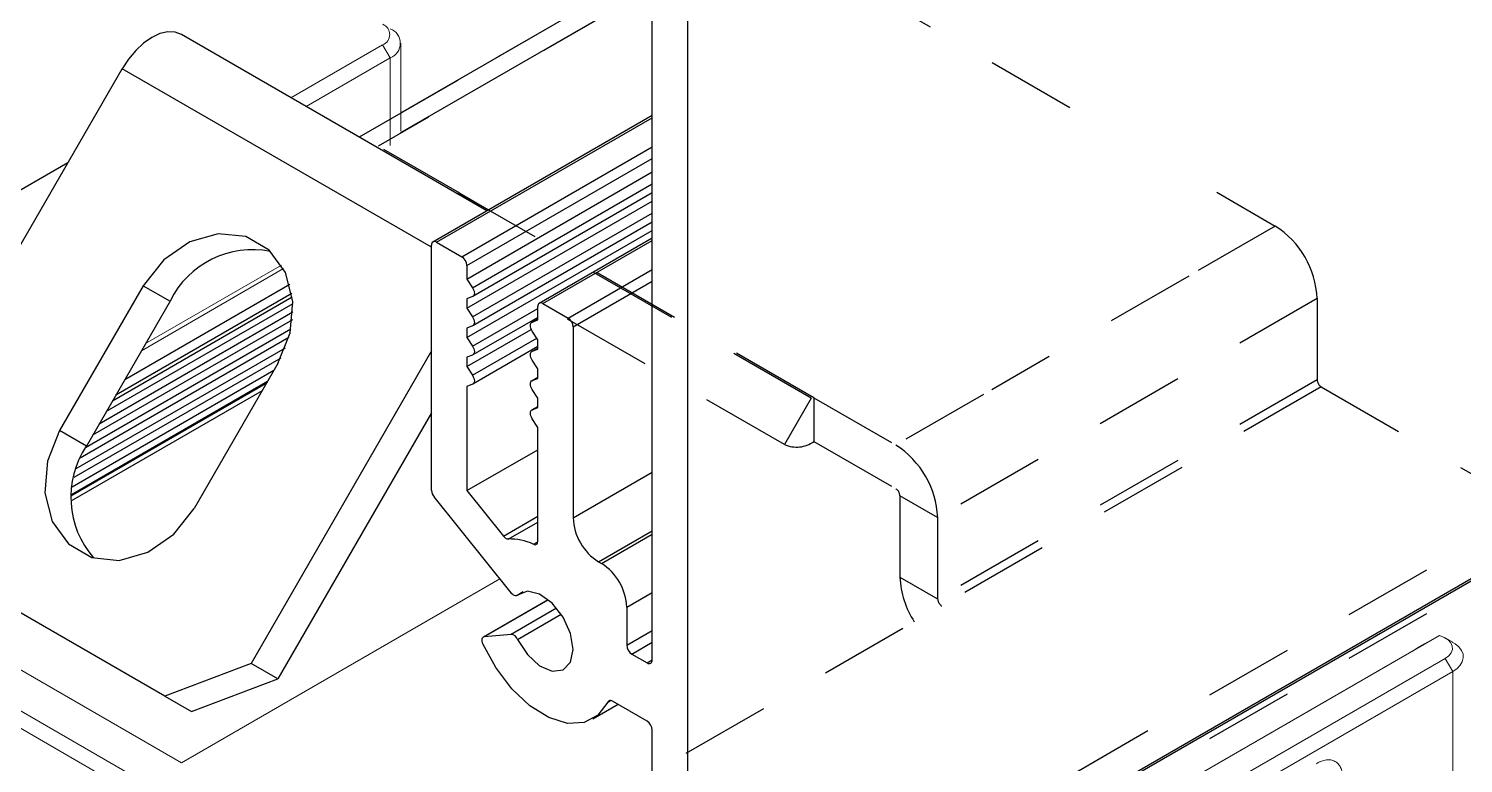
# Model space of a CAD drawing. Extents: x -1 to 10.4, y -10.7 to 0.
# Drawn here: x 6.447 to 8.452, y -9.692 to -8.666 of the extents above; entities that cross this region are included whole.
import ezdxf

# ---------------------------------------------------------------- set-up
doc = ezdxf.new("R2010")
doc.units = 0
doc.header["$LTSCALE"] = 0.5
doc.header["$MEASUREMENT"] = 0
doc.linetypes.add('HIDDEN', pattern=[0.375, 0.25, -0.125])
for name, color, linetype in [('Brackets', 181, 'CONTINUOUS'), ('Dimension', 10, 'CONTINUOUS'), ('Housing', 150, 'CONTINUOUS')]:
    doc.layers.add(name, color=color, linetype=linetype)
doc.layers.add('Jig', color=41, linetype='CONTINUOUS', lineweight=13)

msp = doc.modelspace()

# ---------------------------------------------------------------- linework, layer by layer
at = {"layer": 'Brackets', "linetype": 'Continuous', "transparency": 16777216}
for p, q in [((6.9672, -8.7833), (7.3186, -8.5803)), ((7.3186, -8.6083), (6.967, -8.8114)), ((7.0873, -8.9203), (6.6606, -8.6738)), ((7.0458, -8.896), (6.6606, -8.6738)), ((6.263, -9.267), (6.5779, -8.7216)), ((7.0102, -8.9712), (6.5779, -8.7216)), ((7.0498, -8.8956), (6.9437, -8.8344)), ((7.0875, -8.9201), (7.0458, -8.896)), ((7.0498, -8.8956), (7.0899, -8.9188)), ((6.6074, -9.0249), (6.4904, -9.2275)), ((6.6074, -9.0249), (6.6448, -9.0464)), ((6.6448, -9.0464), (6.5278, -9.2491)), ((7.0102, -9.1161), (6.758, -9.5529)), ((6.7955, -9.1335), (6.6785, -9.3362)), ((7.0102, -9.2024), (6.7954, -9.5744)), ((6.5278, -9.2491), (6.4904, -9.2275)), ((6.6373, -9.5986), (6.2838, -9.3944)), ((6.758, -9.5529), (6.6373, -9.5986)), ((6.7954, -9.5744), (6.758, -9.5529)), ((6.6747, -9.6202), (6.7954, -9.5744)), ((6.6373, -9.5986), (6.6747, -9.6202))]:
    msp.add_line(p, q, dxfattribs=at)
at = {"layer": 'Brackets', "linetype": 'Continuous', "lineweight": 25, "transparency": 16777216}
for p, q in [((7.3185, -8.5808), (7.0993, -8.7074)), ((7.2976, -8.6209), (7.1672, -8.6961)), ((7.0472, -8.7375), (6.9089, -8.8173)), ((7.0059, -8.7893), (6.9354, -8.83))]:
    msp.add_line(p, q, dxfattribs=at)
at = {"layer": 'Brackets', "linetype": 'HIDDEN', "lineweight": 25, "transparency": 16777216}
for p, q in [((7.599, -8.6007), (7.9832, -8.8225)), ((8.1076, -8.8944), (8.1894, -8.9415)), ((7.5447, -9.1817), (7.0893, -8.9188)), ((8.1894, -8.9415), (8.0815, -9.0039)), ((7.5407, -9.1821), (7.1556, -8.9597)), ((8.0684, -9.0114), (7.7931, -9.1703)), ((7.5034, -9.2468), (7.1177, -9.0242)), ((7.5034, -9.2468), (7.1183, -9.0244)), ((8.2479, -9.0428), (7.7175, -9.349)), ((8.2479, -9.0428), (8.2479, -9.1566)), ((8.2479, -9.1566), (7.7175, -9.4627)), ((8.2535, -9.1664), (7.3185, -9.7061)), ((7.5407, -9.1821), (7.5034, -9.2468)), ((7.5447, -9.1817), (7.6591, -9.2477)), ((7.5447, -9.1817), (7.5447, -9.2427)), ((7.7814, -9.1771), (7.6591, -9.2477)), ((8.2535, -9.1664), (8.4779, -9.2959)), ((7.5447, -9.2427), (7.6591, -9.3087)), ((7.7175, -9.349), (7.6647, -9.3185)), ((7.6647, -9.3185), (7.6647, -9.4322)), ((7.7175, -9.349), (7.7175, -9.4627)), ((7.6647, -9.4322), (7.7175, -9.4627)), ((7.6647, -9.4322), (7.7175, -9.4627))]:
    msp.add_line(p, q, dxfattribs=at)
at = {"layer": 'Brackets', "linetype": 'HIDDEN', "transparency": 16777216}
for p, q in [((6.502, -8.8531), (5.657, -9.3409)), ((7.3185, -10.0468), (8.4779, -9.3775)), ((7.3185, -10.1078), (8.4779, -9.4385))]:
    msp.add_line(p, q, dxfattribs=at)
at = {"layer": 'Brackets', "linetype": 'Continuous', "transparency": 16777216, "flags": 128}
for points in [[(6.6606, -8.6738), (6.6518, -8.6705), (6.6417, -8.6701), (6.6307, -8.6726), (6.6193, -8.6779), (6.6079, -8.6858), (6.5969, -8.696), (6.5868, -8.7081), (6.5779, -8.7216)], [(6.7955, -9.1335), (6.8126, -9.0909), (6.8163, -9.0468), (6.8061, -9.0066), (6.7833, -8.9752), (6.7506, -8.9563), (6.712, -8.9523), (6.6722, -8.9636), (6.6359, -8.9888), (6.6074, -9.0249)], [(6.4904, -9.2275), (6.4734, -9.2702), (6.4697, -9.3143), (6.4799, -9.3544), (6.5027, -9.3859), (6.5353, -9.4047), (6.5739, -9.4088), (6.6138, -9.3975), (6.6501, -9.3723), (6.6785, -9.3362)]]:
    msp.add_lwpolyline(points, dxfattribs=at)
at = {"layer": 'Brackets', "linetype": 'Continuous', "transparency": 16777216}
for centre, radius, start, end in [((7.0474, -8.8923), 0.00402, 245.7156, 305.6315), ((6.7603, -9.1035), 0.1289, 78.832, 153.7166), ((6.635, -9.3206), 0.1289, 146.2847, 221.1965)]:
    msp.add_arc(centre, radius, start, end, dxfattribs=at)
at = {"layer": 'Brackets', "linetype": 'HIDDEN', "lineweight": 25, "transparency": 16777216}
for centre, radius, start, end in [((8.1209, -9.0486), 0.1271, 2.6055, 57.3945), ((8.2602, -9.156), 0.0123, 182.6055, 237.3945), ((7.5205, -9.2089), 0.0416, 245.686, 305.6182), ((7.5906, -9.3548), 0.1271, 2.6055, 57.3945), ((7.6524, -9.3191), 0.0123, 2.6055, 57.3945), ((7.7885, -9.427), 0.1238, 182.4316, 213.1537), ((7.7298, -9.4622), 0.0123, 182.6055, 237.3945)]:
    msp.add_arc(centre, radius, start, end, dxfattribs=at)
at = {"layer": 'Dimension', "transparency": 16777216}
msp.add_open_spline([(9.0855, -9.8777), (9.2782, -8.2996), (7.8957, -7.5147), (6.5131, -6.7299), (6.7059, -5.1518)], degree=3, dxfattribs=at)
at = {"layer": 'Housing', "linetype": 'Continuous', "transparency": 16777216}
for p, q in [((7.368, -8.063), (7.368, -10.0667)), ((7.3186, -9.548), (7.3186, -8.5143)), ((7.0122, -8.9636), (7.3186, -8.7867)), ((7.0172, -8.9641), (7.3186, -8.7901)), ((7.0526, -8.9845), (7.3186, -8.8309)), ((7.0597, -8.9968), (7.3186, -8.8472)), ((7.0597, -9.0156), (7.3186, -8.866)), ((7.0675, -9.0277), (7.3186, -8.8827)), ((7.3186, -8.8953), (7.068, -9.04)), ((7.0597, -9.0564), (7.3186, -8.9068)), ((7.0675, -9.0686), (7.3186, -8.9235)), ((7.3186, -8.9361), (7.068, -9.0808)), ((7.0597, -9.0972), (7.3186, -8.9476)), ((7.1607, -9.0494), (7.3186, -8.9582)), ((7.1657, -9.0499), (7.3186, -8.9616)), ((7.0102, -9.3111), (7.0102, -8.9682)), ((7.0172, -8.9641), (7.0526, -8.9845)), ((7.0597, -8.9968), (7.0597, -9.0156)), ((7.0597, -9.0156), (7.0675, -9.0277)), ((7.2011, -9.0703), (7.3186, -9.0024)), ((7.2082, -9.0826), (7.3186, -9.0188)), ((6.5644, -9.1857), (6.8156, -9.0406)), ((6.5691, -9.1775), (6.8149, -9.0355)), ((6.5815, -9.156), (6.8121, -9.0228)), ((7.0675, -9.0402), (7.0597, -9.0433)), ((6.5457, -9.2181), (6.8166, -9.0616)), ((6.8165, -9.0502), (6.5557, -9.2008)), ((7.0597, -9.0433), (7.0597, -9.0564)), ((7.0597, -9.0564), (7.0675, -9.0686)), ((7.0675, -9.1094), (7.1587, -9.0567)), ((7.1587, -9.0727), (7.1587, -9.054)), ((7.1657, -9.0499), (7.2011, -9.0703)), ((6.8158, -9.0726), (6.5366, -9.2339)), ((7.0675, -9.0811), (7.0597, -9.0841)), ((7.1587, -9.0693), (7.068, -9.1217)), ((7.1503, -9.076), (7.1587, -9.0712)), ((7.1508, -9.0758), (7.1587, -9.0713)), ((7.1508, -9.0758), (7.1587, -9.0727)), ((9.1027, -9.0682), (7.3659, -10.0713)), ((7.368, -10.0667), (9.1023, -9.065)), ((6.8108, -9.0975), (6.5194, -9.2659)), ((6.5266, -9.2511), (6.8138, -9.0853)), ((7.0597, -9.0841), (7.0597, -9.0972)), ((7.0597, -9.138), (7.1496, -9.0861)), ((7.0597, -9.0972), (7.0675, -9.1094)), ((7.0675, -9.1502), (7.1573, -9.0984)), ((7.1587, -9.1005), (7.1508, -9.0883)), ((7.1587, -9.1136), (7.1587, -9.1005)), ((7.2082, -9.0826), (7.2082, -9.3495)), ((6.5138, -9.2806), (6.806, -9.1118)), ((7.0675, -9.1219), (7.0597, -9.125)), ((7.1587, -9.1101), (7.068, -9.1625)), ((7.1503, -9.1169), (7.1587, -9.1121)), ((7.1508, -9.1166), (7.1587, -9.1121)), ((7.1508, -9.1166), (7.1587, -9.1136)), ((6.7996, -9.1261), (6.5104, -9.2931)), ((7.0597, -9.125), (7.0597, -9.138)), ((7.0597, -9.138), (7.0675, -9.1502)), ((7.1587, -9.1413), (7.1508, -9.1291)), ((7.1587, -9.1544), (7.1587, -9.1413)), ((6.5068, -9.3182), (6.78, -9.1604)), ((6.5068, -9.3182), (6.78, -9.1605)), ((6.5068, -9.3187), (6.7796, -9.1612)), ((6.7809, -9.1589), (6.5069, -9.3171)), ((6.508, -9.306), (6.79, -9.1431)), ((7.1503, -9.1577), (7.1587, -9.1529)), ((7.1508, -9.1575), (7.1587, -9.1529)), ((7.1508, -9.1575), (7.1587, -9.1544)), ((6.5066, -9.3255), (6.7738, -9.1712)), ((7.0675, -9.1627), (7.0597, -9.1658)), ((7.0597, -9.1658), (7.0597, -9.3114)), ((7.1587, -9.1821), (7.1508, -9.17)), ((7.1587, -9.1952), (7.1587, -9.1821)), ((7.1503, -9.1985), (7.1587, -9.1937)), ((7.1508, -9.1983), (7.1587, -9.1937)), ((7.1508, -9.1983), (7.1587, -9.1952)), ((7.1587, -9.223), (7.1508, -9.2108)), ((7.1587, -9.3818), (7.1587, -9.223)), ((7.0597, -9.3114), (7.1587, -9.2543)), ((7.2082, -9.3495), (7.3186, -9.2857)), ((7.1213, -9.4541), (7.0137, -9.3202)), ((7.0597, -9.3114), (7.1106, -9.3749)), ((7.1106, -9.3749), (7.1587, -9.3471)), ((7.1175, -9.379), (7.1587, -9.3552)), ((7.2435, -9.4107), (7.3186, -9.3674)), ((7.2478, -9.4132), (7.3186, -9.3723)), ((7.1525, -9.3864), (7.1586, -9.3828)), ((7.2435, -9.4107), (7.2478, -9.4132)), ((7.1382, -9.4529), (7.1299, -9.4578)), ((7.1304, -9.4573), (7.1379, -9.4531)), ((7.2831, -9.4744), (7.3186, -9.4539)), ((7.0829, -9.5157), (7.173, -9.4636)), ((7.0844, -9.5152), (7.1733, -9.4638)), ((7.1213, -9.5119), (7.1848, -9.4752)), ((7.2831, -9.4744), (7.2831, -9.5275)), ((7.1304, -9.5192), (7.1914, -9.484)), ((7.0844, -9.5152), (7.1213, -9.5119)), ((7.2831, -9.5275), (7.3186, -9.507)), ((7.2902, -9.5397), (7.3186, -9.5233)), ((7.2902, -9.5397), (7.3115, -9.5521)), ((7.3115, -9.5521), (7.3186, -9.548)), ((7.2708, -9.6102), (7.2354, -9.6306)), ((7.2565, -9.6069), (7.2602, -9.6047)), ((7.3114, -9.6336), (7.263, -9.6057)), ((7.3185, -10.0839), (7.3185, -9.6459))]:
    msp.add_line(p, q, dxfattribs=at)
at = {"layer": 'Housing', "linetype": 'Continuous', "transparency": 16777216, "flags": 128}
for points in [[(7.0675, -9.0277), (7.0686, -9.0296), (7.0694, -9.0316), (7.0699, -9.0336), (7.0701, -9.0355), (7.0699, -9.0371), (7.0694, -9.0385), (7.0686, -9.0396), (7.0675, -9.0402)], [(7.0675, -9.0686), (7.0686, -9.0705), (7.0694, -9.0724), (7.0699, -9.0744), (7.0701, -9.0763), (7.0699, -9.0779), (7.0694, -9.0793), (7.0686, -9.0804), (7.0675, -9.0811)], [(7.1508, -9.0883), (7.1497, -9.0864), (7.1489, -9.0845), (7.1484, -9.0825), (7.1483, -9.0806), (7.1484, -9.0789), (7.1489, -9.0775), (7.1497, -9.0765), (7.1508, -9.0758)], [(7.0675, -9.1094), (7.0686, -9.1113), (7.0694, -9.1133), (7.0699, -9.1152), (7.0701, -9.1171), (7.0699, -9.1188), (7.0694, -9.1202), (7.0686, -9.1212), (7.0675, -9.1219)], [(7.1508, -9.1291), (7.1497, -9.1272), (7.1489, -9.1253), (7.1484, -9.1233), (7.1483, -9.1214), (7.1484, -9.1198), (7.1489, -9.1184), (7.1497, -9.1173), (7.1508, -9.1166)], [(7.0675, -9.1502), (7.0686, -9.1521), (7.0694, -9.1541), (7.0699, -9.156), (7.0701, -9.1579), (7.0699, -9.1596), (7.0694, -9.161), (7.0686, -9.162), (7.0675, -9.1627)], [(7.1508, -9.17), (7.1497, -9.1681), (7.1489, -9.1661), (7.1484, -9.1641), (7.1483, -9.1623), (7.1484, -9.1606), (7.1489, -9.1592), (7.1497, -9.1581), (7.1508, -9.1575)], [(7.1508, -9.2108), (7.1497, -9.2089), (7.1489, -9.2069), (7.1484, -9.2049), (7.1483, -9.2031), (7.1484, -9.2014), (7.1489, -9.2), (7.1497, -9.1989), (7.1508, -9.1983)], [(7.1525, -9.3864), (7.1537, -9.3868), (7.1549, -9.3869), (7.156, -9.3867), (7.1569, -9.3862), (7.1576, -9.3855), (7.1582, -9.3845), (7.1585, -9.3832), (7.1587, -9.3818)], [(7.1304, -9.4573), (7.1296, -9.4579), (7.1285, -9.4582), (7.1274, -9.4582), (7.1262, -9.4579), (7.1249, -9.4573), (7.1237, -9.4565), (7.1225, -9.4554), (7.1213, -9.4541)], [(7.1304, -9.5192), (7.1441, -9.5404), (7.1612, -9.5561), (7.1788, -9.5637), (7.1941, -9.562), (7.2045, -9.5512), (7.2082, -9.5332), (7.2045, -9.5109), (7.1941, -9.4882), (7.1788, -9.4688), (7.1612, -9.456), (7.1441, -9.452), (7.1304, -9.4573)], [(7.0821, -9.5256), (7.0814, -9.5237), (7.081, -9.5218), (7.0808, -9.5201), (7.081, -9.5185), (7.0815, -9.5172), (7.0822, -9.5162), (7.0832, -9.5155), (7.0844, -9.5152)], [(7.2565, -9.6069), (7.2428, -9.6253), (7.2236, -9.6355), (7.2002, -9.6366), (7.1743, -9.6286), (7.1477, -9.6121), (7.1223, -9.5882), (7.0999, -9.5587), (7.0821, -9.5256)], [(7.263, -9.6057), (7.262, -9.6052), (7.261, -9.6049), (7.26, -9.6047), (7.2592, -9.6048), (7.2583, -9.605), (7.2576, -9.6055), (7.257, -9.6061), (7.2565, -9.6069)]]:
    msp.add_lwpolyline(points, dxfattribs=at)
at = {"layer": 'Housing', "linetype": 'Continuous', "transparency": 16777216}
for centre, radius, start, end in [((7.0145, -8.9675), 0.00437, 50.7624, 189.2023), ((7.0443, -8.9975), 0.0154, 2.6115, 57.3885), ((7.163, -9.0533), 0.00437, 50.7624, 189.2023), ((7.1928, -9.0833), 0.0154, 2.6115, 57.3885), ((7.0255, -9.3104), 0.0153, 182.6425, 219.7718), ((7.2849, -9.346), 0.0769, 182.6115, 237.3885), ((7.1184, -9.3696), 0.00936, 213.8979, 264.4753), ((7.1187, -9.4593), 0.0804, 65.1952, 90.8666), ((7.2063, -9.4779), 0.0769, 2.6115, 57.3885), ((7.1199, -9.5231), 0.0112, 19.9944, 82.5777), ((7.2985, -9.5268), 0.0154, 182.6115, 237.3885), ((7.3143, -9.5487), 0.00437, 230.7624, 9.2023), ((7.3031, -9.6466), 0.0154, 2.6115, 57.3885)]:
    msp.add_arc(centre, radius, start, end, dxfattribs=at)
at = {"layer": 'Jig', "linetype": 'Continuous', "transparency": 16777216}
for p, q in [((6.9419, -8.6882), (6.8138, -8.7622)), ((6.9419, -8.6882), (6.9525, -8.7066)), ((6.9672, -8.6861), (6.9672, -8.8089)), ((6.835, -8.7744), (6.9525, -8.7066)), ((6.9525, -8.7066), (6.9525, -8.8292)), ((7.3432, -10.1431), (5.1512, -8.8771)), ((5.1406, -8.8954), (7.3326, -10.1615)), ((6.6047, -9.1159), (6.8034, -9.0011)), ((6.6105, -9.1057), (6.8005, -8.996)), ((5.9325, -9.2712), (6.6609, -9.6918)), ((6.6609, -9.6918), (5.9537, -9.2834)), ((7.1058, -9.4348), (6.6609, -9.6918)), ((6.6609, -9.6918), (7.1058, -9.4348)), ((7.375, -10.1165), (8.4188, -9.5137)), ((8.4165, -9.515), (8.4188, -9.5137)), ((8.4268, -9.5172), (8.4374, -9.5233)), ((8.4408, -9.5255), (8.4364, -9.5231)), ((8.3738, -9.5397), (7.375, -10.1165)), ((8.4269, -9.5458), (7.3927, -10.1431)), ((8.4375, -9.5642), (8.4269, -9.5458)), ((7.4033, -10.1615), (8.4375, -9.5642)), ((8.4375, -9.5642), (8.4375, -9.9479))]:
    msp.add_line(p, q, dxfattribs=at)
at = {"layer": 'Jig', "linetype": 'Continuous', "transparency": 16777216, "flags": 128}
for points in [[(8.4165, -9.515), (8.4072, -9.5204), (8.398, -9.5257), (8.3891, -9.5308), (8.381, -9.5355), (8.3738, -9.5397)], [(8.4188, -9.5137), (8.4254, -9.5164), (8.4308, -9.5199), (8.4346, -9.5241), (8.4367, -9.5286), (8.437, -9.5333), (8.4353, -9.5379), (8.4319, -9.5421), (8.4269, -9.5458)], [(8.4375, -9.5642), (8.4433, -9.5601), (8.4478, -9.5555), (8.4507, -9.5505), (8.452, -9.5452), (8.4517, -9.5399), (8.4496, -9.5347), (8.446, -9.5299), (8.4408, -9.5255)]]:
    msp.add_lwpolyline(points, dxfattribs=at)
at = {"layer": 'Jig', "linetype": 'Continuous', "transparency": 16777216}
for centre, radius in [((6.9365, -8.6739), 0.0153), ((6.9448, -8.6861), 0.0218)]:
    msp.add_arc(centre, radius, 290.806, 69.194, dxfattribs=at)
at = {"layer": 'Jig', "transparency": 16777216}
msp.add_open_spline([(8.2463, -9.6931), (8.2476, -9.6924), (8.2501, -9.691), (8.2538, -9.6894), (8.2573, -9.6884), (8.2607, -9.6877), (8.264, -9.6875), (8.2671, -9.6877), (8.27, -9.6885), (8.2727, -9.6897), (8.2752, -9.6913), (8.2773, -9.6933), (8.2792, -9.6955), (8.2807, -9.6981), (8.2819, -9.7011), (8.2827, -9.7044), (8.2832, -9.7079), (8.2833, -9.7106), (8.2833, -9.7119)], degree=3, knots=[0, 0, 0, 0, 0.068214, 0.134095, 0.198286, 0.26116, 0.323635, 0.386367, 0.449642, 0.514245, 0.578413, 0.640375, 0.700615, 0.760104, 0.819299, 0.878466, 0.93836, 1, 1, 1, 1], dxfattribs=at)

doc.saveas('drawing.dxf')
